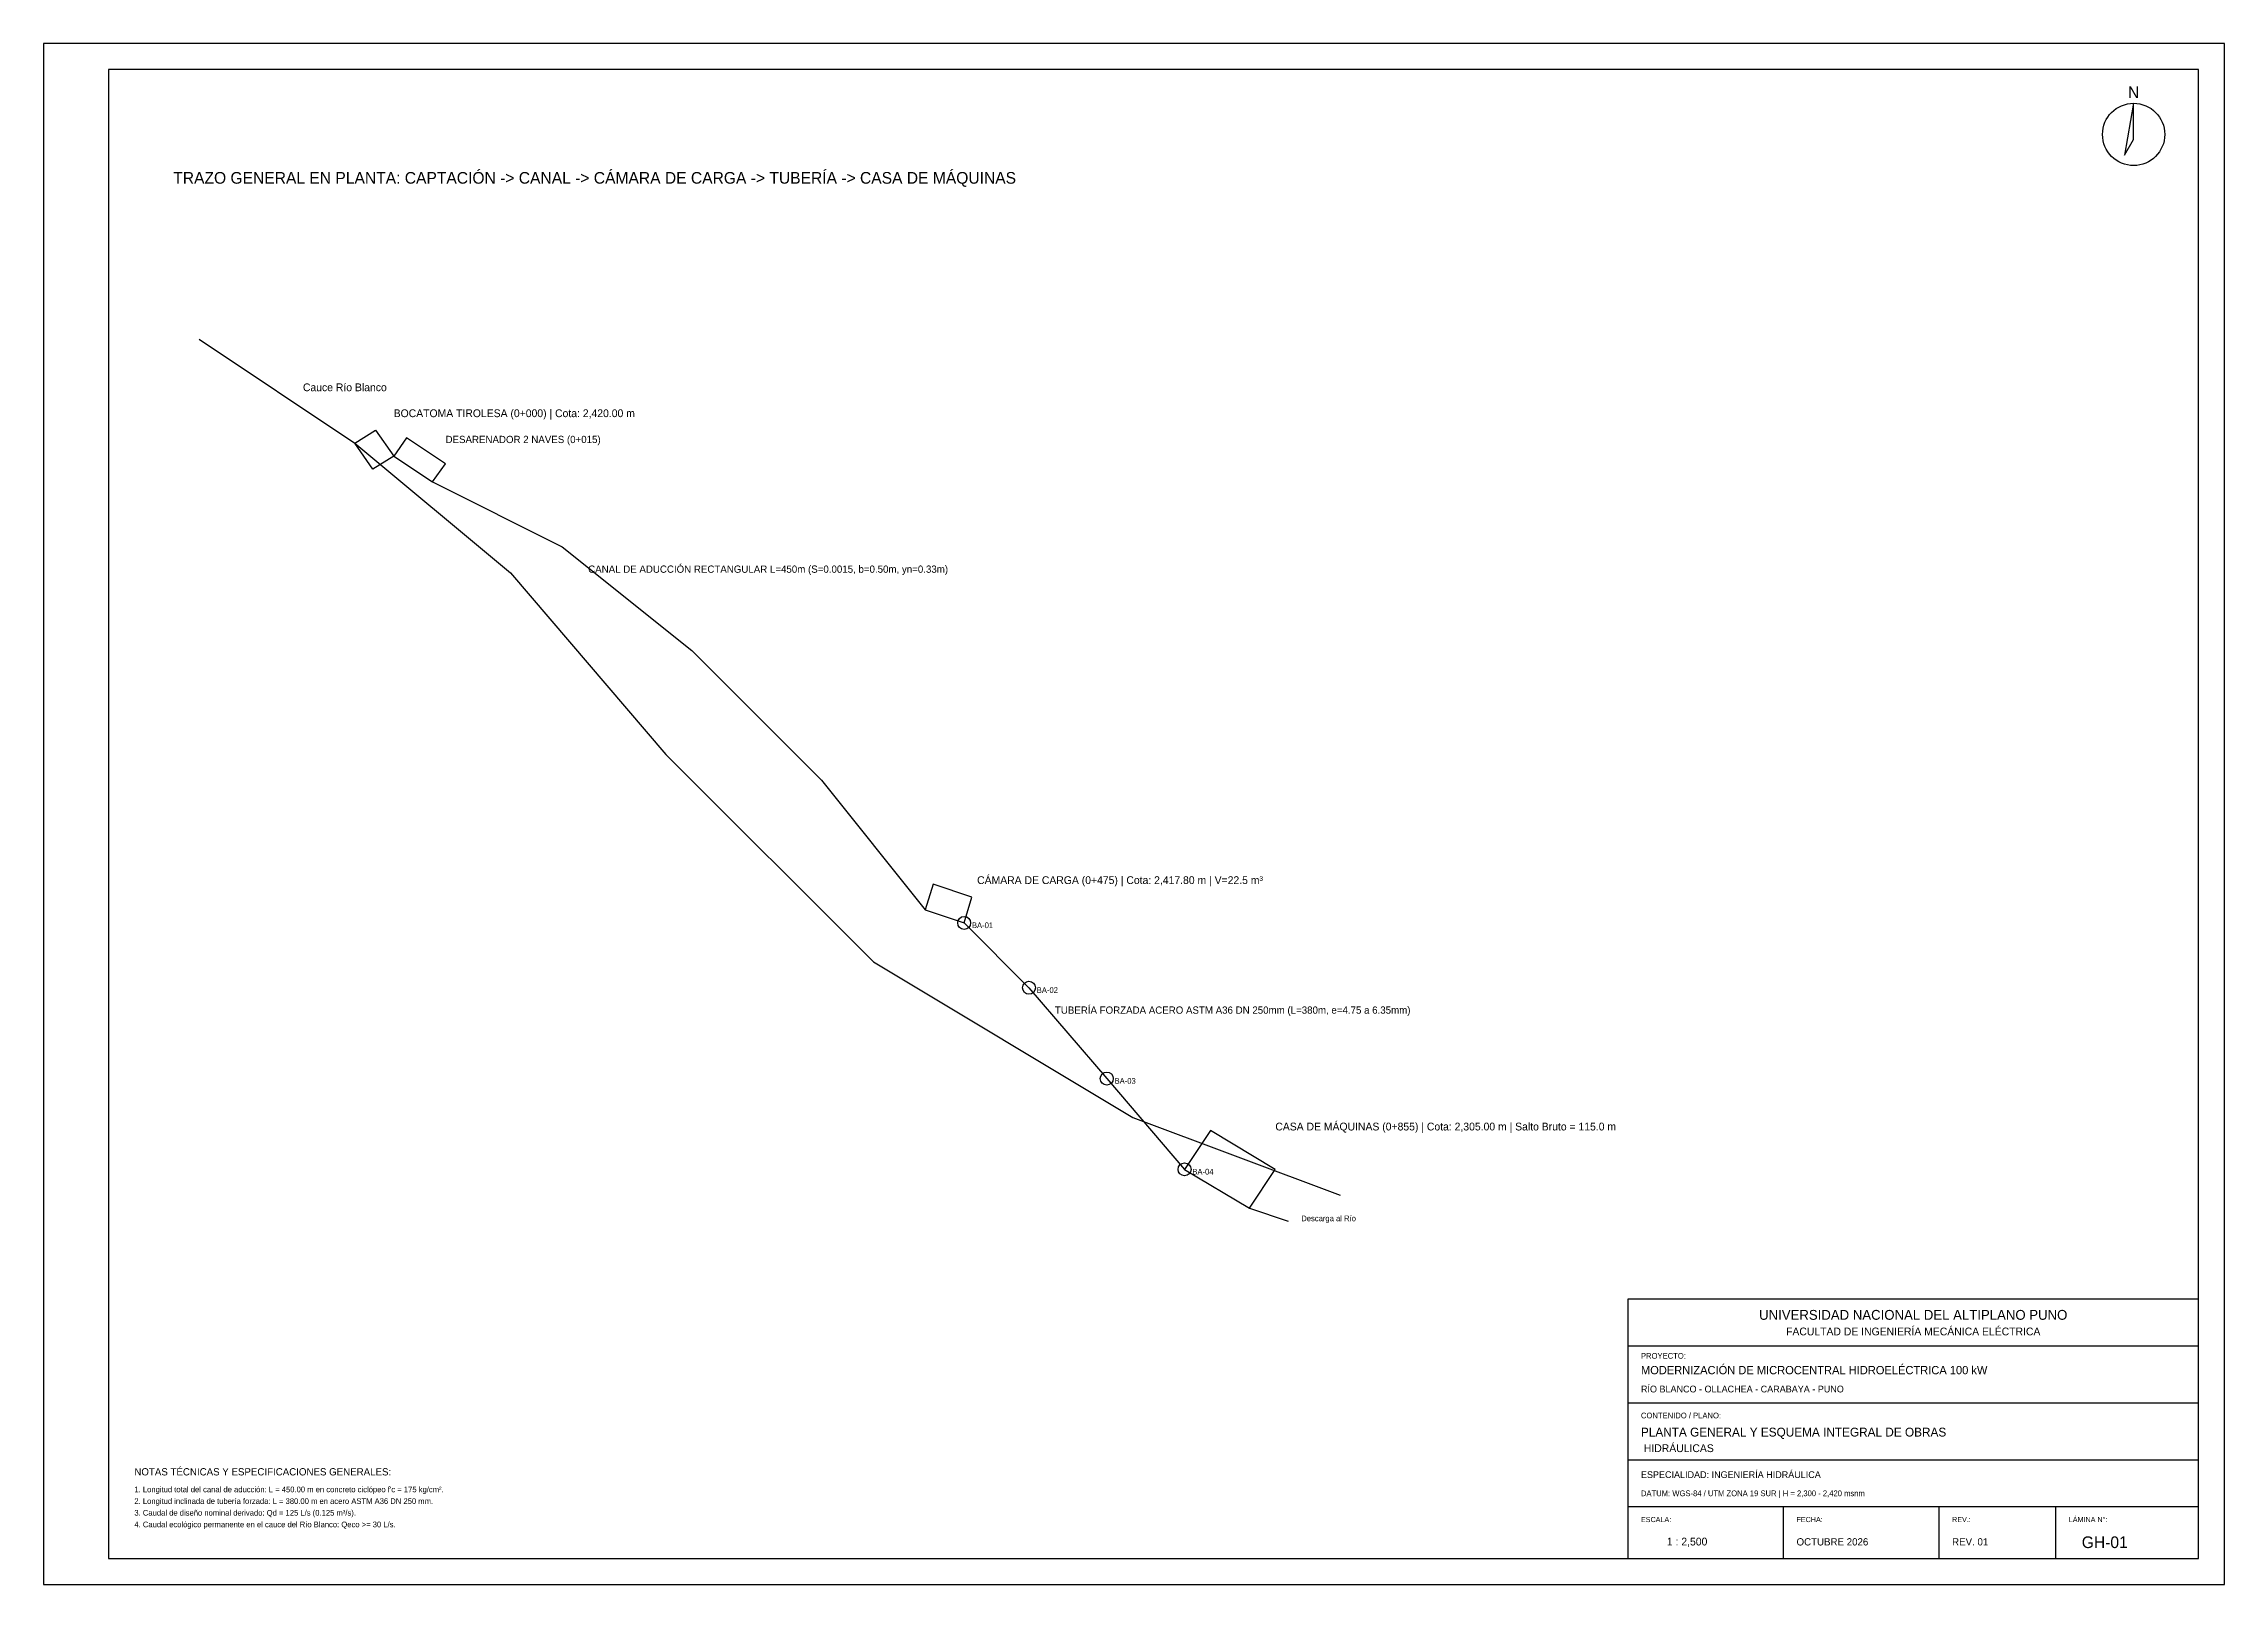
# Model space of a CAD drawing. Header units: metres. Extents: x 0 to 841, y 0 to 594.
import ezdxf
from ezdxf.enums import TextEntityAlignment as Align

# ---------------------------------------------------------------- set-up
doc = ezdxf.new("R2010")
doc.units = ezdxf.units.M
for name, color, linetype in [('0_CAJETIN', 2, 'Continuous'), ('0_MARCO_Y_BORDE', 4, 'Continuous'), ('0_TEXTOS_ROTULO', 7, 'Continuous'), ('CIVIL_CONCRETO', 4, 'Continuous'), ('HIDRAULICA_AGUA', 5, 'Continuous'), ('MECANICA_EQUIPOS', 2, 'Continuous'), ('MECANICA_TUBERIA', 6, 'Continuous'), ('NOTAS_TECNICAS', 7, 'Continuous')]:
    doc.layers.add(name, color=color, linetype=linetype)

msp = doc.modelspace()

# ---------------------------------------------------------------- linework, layer by layer
at = {"layer": '0_CAJETIN'}
for p, q in [((611, 92), (831, 92)), ((611, 70), (831, 70)), ((611, 48), (831, 48)), ((611, 30), (831, 30)), ((671, 10), (671, 30)), ((731, 10), (731, 30)), ((776, 10), (776, 30))]:
    msp.add_line(p, q, dxfattribs=at)
msp.add_lwpolyline([(611, 10), (831, 10), (831, 110), (611, 110), (611, 10)], close=True, dxfattribs=at)
at = {"layer": '0_MARCO_Y_BORDE'}
for points in [[(0, 0), (841, 0), (841, 594), (0, 594), (0, 0)], [(25, 10), (831, 10), (831, 584), (25, 584), (25, 10)], [(806, 571), (802.5, 551), (806, 557), (806, 571)]]:
    msp.add_lwpolyline(points, close=True, dxfattribs=at)
msp.add_circle((806, 559), 12, dxfattribs=at)
at = {"layer": 'CIVIL_CONCRETO'}
for points in [[(120, 440), (128, 445), (135, 435), (127, 430), (120, 440)], [(135, 435), (150, 425), (155, 432), (140, 442), (135, 435)], [(340, 260), (355, 255), (358, 265), (343, 270), (340, 260)]]:
    msp.add_lwpolyline(points, close=True, dxfattribs=at)
msp.add_lwpolyline([(150, 425), (200, 400), (250, 360), (300, 310), (340, 260)], dxfattribs=at)
for centre in [(355, 255), (380, 230), (410, 195), (440, 160)]:
    msp.add_circle(centre, 2.5, dxfattribs=at)
at = {"layer": 'HIDRAULICA_AGUA'}
for points in [[(60, 480), (120, 440), (180, 390), (240, 320), (320, 240), (420, 180), (500, 150)], [(465, 145), (480, 140)]]:
    msp.add_lwpolyline(points, dxfattribs=at)
at = {"layer": 'MECANICA_EQUIPOS'}
msp.add_lwpolyline([(440, 160), (465, 145), (475, 160), (450, 175), (440, 160)], close=True, dxfattribs=at)
at = {"layer": 'MECANICA_TUBERIA'}
msp.add_lwpolyline([(355, 255), (380, 230), (410, 195), (440, 160)], dxfattribs=at)

# ---------------------------------------------------------------- texts
at = {"layer": '0_TEXTOS_ROTULO'}
for s, height, p in [('N', 4.5, (806, 573)), ('UNIVERSIDAD NACIONAL DEL ALTIPLANO PUNO', 3.8, (721, 102)), ('FACULTAD DE INGENIERÍA MECÁNICA ELÉCTRICA', 3, (721, 96))]:
    msp.add_text(s, height=height, dxfattribs=at).set_placement(p, align=Align.CENTER)
for s, height, p in [('TRAZO GENERAL EN PLANTA: CAPTACIÓN -> CANAL -> CÁMARA DE CARGA -> TUBERÍA -> CASA DE MÁQUINAS', 4.5, (50, 540)), ('CANAL DE ADUCCIÓN RECTANGULAR L=450m (S=0.0015, b=0.50m, yn=0.33m)', 2.8, (210, 390)), ('BA-01', 2.2, (358, 253)), ('BA-02', 2.2, (383, 228)), ('BA-03', 2.2, (413, 193)), ('BA-04', 2.2, (443, 158)), ('PROYECTO:', 2.2, (616, 87)), ('MODERNIZACIÓN DE MICROCENTRAL HIDROELÉCTRICA 100 kW', 3.2, (616, 81)), ('RÍO BLANCO - OLLACHEA - CARABAYA - PUNO', 2.6, (616, 74)), ('CONTENIDO / PLANO:', 2.2, (616, 64)), ('PLANTA GENERAL Y ESQUEMA INTEGRAL DE OBRAS', 3.4, (616, 57)), (' HIDRÁULICAS', 3, (616, 51)), ('ESPECIALIDAD: INGENIERÍA HIDRÁULICA', 2.6, (616, 41)), ('DATUM: WGS-84 / UTM ZONA 19 SUR | H = 2,300 - 2,420 msnm', 2.2, (616, 34)), ('ESCALA:', 2, (616, 24)), ('FECHA:', 2, (676, 24)), ('REV.:', 2, (736, 24)), ('LÁMINA N°:', 2, (781, 24)), ('1 : 2,500', 3, (626, 15)), ('OCTUBRE 2026', 2.8, (676, 15)), ('REV. 01', 2.8, (736, 15)), ('GH-01', 4.5, (786, 14))]:
    msp.add_text(s, height=height, dxfattribs=at).set_placement(p)
at = {"layer": 'CIVIL_CONCRETO'}
for s, height, p in [('BOCATOMA TIROLESA (0+000) | Cota: 2,420.00 m', 3, (135, 450)), ('DESARENADOR 2 NAVES (0+015)', 2.8, (155, 440)), ('CÁMARA DE CARGA (0+475) | Cota: 2,417.80 m | V=22.5 m³', 3, (360, 270))]:
    msp.add_text(s, height=height, dxfattribs=at).set_placement(p)
at = {"layer": 'HIDRAULICA_AGUA'}
for s, height, p in [('Cauce Río Blanco', 3, (100, 460)), ('Descarga al Río', 2.2, (485, 140))]:
    msp.add_text(s, height=height, dxfattribs=at).set_placement(p)
at = {"layer": 'MECANICA_EQUIPOS'}
msp.add_text('CASA DE MÁQUINAS (0+855) | Cota: 2,305.00 m | Salto Bruto = 115.0 m', height=3, dxfattribs=at).set_placement((475, 175))
at = {"layer": 'MECANICA_TUBERIA'}
msp.add_text('TUBERÍA FORZADA ACERO ASTM A36 DN 250mm (L=380m, e=4.75 a 6.35mm)', height=2.8, dxfattribs=at).set_placement((390, 220))
at = {"layer": 'NOTAS_TECNICAS'}
for s, height, p in [('NOTAS TÉCNICAS Y ESPECIFICACIONES GENERALES:', 2.8, (35, 42)), ("1. Longitud total del canal de aducción: L = 450.00 m en concreto ciclópeo f'c = 175 kg/cm².", 2.2, (35, 35.5)), ('3. Caudal de diseño nominal derivado: Qd = 125 L/s (0.125 m³/s).', 2.2, (35, 26.5)), ('2. Longitud inclinada de tubería forzada: L = 380.00 m en acero ASTM A36 DN 250 mm.', 2.2, (35, 31)), ('4. Caudal ecológico permanente en el cauce del Río Blanco: Qeco >= 30 L/s.', 2.2, (35, 22))]:
    msp.add_text(s, height=height, dxfattribs=at).set_placement(p)

doc.saveas('drawing.dxf')
